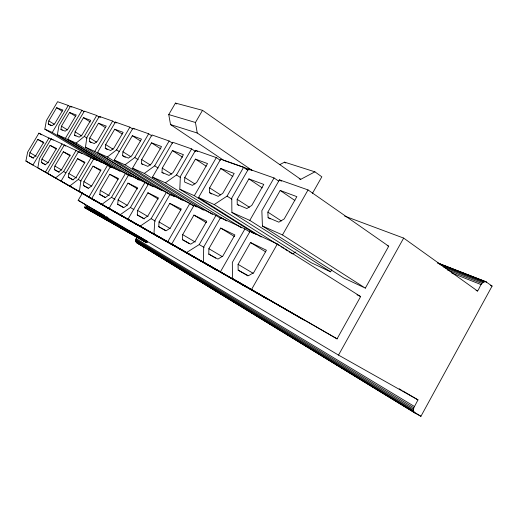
<?xml version="1.0" encoding="UTF-8"?>
<svg xmlns="http://www.w3.org/2000/svg" width="518" height="518" viewBox="0 0 518 518"><rect width="100%" height="100%" fill="white"/><g stroke="black" fill="none" stroke-linecap="round" stroke-linejoin="round"><path stroke-width="0.78" d="M208.806 254.085L208.871 248.692L220.694 228.069L234.894 234.958L222.772 256.151L217.936 259.084L208.806 254.085L215.734 258.152M209.57 192.677L209.628 187.866L220.791 168.492L234.188 173.452L222.759 193.331L218.201 196.348L209.57 192.677L211.616 193.978M203.444 262.056L303.658 319.8L203.444 262.056L203.703 246.989L220.571 217.599L244.93 228.917L249.702 231.909M437.684 262.943L485.813 281.682L492.1 286.065L420.933 416.297L415.009 413.047L413.74 411.512L413.481 410.379L413.817 407.757L417.987 399.877L402.693 390.844M84.9 207.815L86.461 206.669L147.727 241.485L146.367 242.592L84.9 207.815L84.79 206.708L85.755 204.856L78.166 200.343L82.64 192.722M182.491 239.679L182.673 234.635L193.933 215.099L206.688 221.283L195.163 241.336L190.695 244.172L182.491 239.679L189.42 243.738M184.777 177.519L184.609 182.045L192.411 185.366L196.646 182.459L207.55 163.591L195.441 159.11L184.777 177.519L194.982 184.026M241.517 227.842L179.811 189.238L180.329 176.573L195.558 150.304L216.317 157.614L220.331 160.315M158.767 226.696L159.045 221.95L169.794 203.393L181.319 208.981L170.325 228.004L166.174 230.75L158.767 226.696L165.702 230.756M161.985 172.41L162.244 168.136L172.442 150.596L183.437 154.662L173.018 172.624L169.069 175.427L161.985 172.41L163.345 173.265M246.374 287.134L153.956 233.896L154.798 220.636L170.137 194.159L189.912 203.347L194.036 205.899M137.27 214.931L137.626 210.457L147.908 192.787L158.372 197.857L147.87 215.954L143.998 218.609L137.27 214.931L144.211 218.991M141.382 163.636L141.712 159.589L151.489 142.838L161.519 146.549L151.534 163.675L147.844 166.388L141.382 163.636L142.748 164.491M117.696 204.221L118.123 199.987L127.972 183.119L137.51 187.743L127.454 204.999L123.834 207.576L117.696 204.221L123.271 207.472M122.546 155.614L122.928 151.768L132.317 135.742L141.505 139.141L131.928 155.51L128.458 158.132L122.546 155.614L125.278 157.323M99.806 194.425L100.278 190.417L109.738 174.281L118.473 178.516L108.825 195.001L105.426 197.5L99.806 194.425L105.4 197.688M105.245 148.252L105.678 144.587L114.711 129.222L123.154 132.349L113.947 148.031L110.684 150.563L105.245 148.252L107.291 149.521M83.392 185.438L83.903 181.624L92.994 166.161L101.023 170.053L91.757 185.839L88.552 188.261L83.392 185.438L88.254 188.274M89.31 141.466L89.782 137.969L98.478 123.219L106.268 126.101L97.41 141.142L94.328 143.596L89.31 141.466L91.369 142.735M139.128 180.122L85.483 147.254L86.83 137.471L99.275 116.382L112.633 121.089L115.326 122.824M68.266 177.162L68.816 173.53L77.57 158.683L84.971 162.276L76.055 177.415L73.025 179.765L68.266 177.162L73.109 179.986M74.586 135.192L75.091 131.85L83.476 117.664L90.682 120.331L82.148 134.79L79.222 137.166L74.586 135.192L75.952 136.04M54.299 169.516L54.869 166.045L63.313 151.774L70.157 155.089L61.571 169.639L58.696 171.924L54.299 169.516L59.175 172.358M60.936 129.377L61.467 126.178L69.561 112.51L76.25 114.99L68.013 128.904L65.236 131.209L60.936 129.377L62.302 130.219M110.47 167.087L57.394 134.745L58.903 125.79L70.493 106.242L81.961 110.282L83.987 111.577M41.349 162.425L41.945 159.11L50.091 145.364L56.449 148.446L48.161 162.445L45.429 164.666L41.349 162.425L45.519 164.853M48.245 123.977L48.796 120.901L56.624 107.725L62.853 110.03L54.889 123.439L52.247 125.68L48.245 123.977L50.978 125.647M415.009 413.047L137.024 242.955C134.654 241.505 135.923 238.338 137.302 236.655M94.328 159.24L44.833 129.157L46.4 120.558L57.608 101.703L68.279 105.465L70.318 106.76M29.312 155.84L29.927 152.661L37.801 139.407L43.713 142.269L35.71 155.763L33.113 157.919L29.312 155.84L33.476 158.262M110.198 209.486L25.9 161.027L27.635 152.124L38.908 133.165L51.127 139.128M476.081 290.436L477.577 291.045C479.895 288.086 480.872 281.397 485.813 281.682M417.987 399.877L338.519 355.102L403.651 238.092L477.577 291.045M337.063 338.85L360.645 296.561L277.35 243.984L250.077 231.313L232.329 262.412L232.472 278.574L337.063 338.85L232.472 278.574M365.339 288.137L388.707 246.225L308.035 189.925L279.435 179.85L261.855 210.671L262.425 226.01L344.049 278.14L365.339 288.137L282.485 234.939L262.425 226.01M278.678 181.138L274.041 177.952L248.485 168.946L231.766 198.083L231.889 212.419L311.441 262.827L330.594 271.82L331.766 269.736M251.56 289.439L277.35 243.984M282.485 234.939L308.035 189.925M312.458 193.35L321.833 176.813L314.899 171.834L284.557 162.153L279.765 164.627M238.079 264.361L250.518 242.534L266.42 250.239L253.645 272.721L248.387 275.751L238.157 270.15L238.079 264.361L253.257 273.362M267.858 212.108L280.186 190.475L296.866 196.652L284.214 218.92L278.846 222.177L268.091 217.599L267.858 212.108L281.371 220.946M220.467 271.743L244.93 228.917M231.889 212.419L249.799 220.39L274.041 177.952M215.954 215.449L194.069 205.277L171.73 244.01L186.642 252.499L199.229 244.574L215.954 215.449L220.726 218.421M243.648 167.243L220.674 159.149L198.517 197.565L214.212 204.552L227.059 196.121L243.648 167.243L247.662 169.969M237.166 199.333L248.886 178.891L263.791 184.408L251.78 205.413L246.84 208.547L237.238 204.461L237.166 199.333L249.359 207.226M153.956 233.896L167.748 241.744L189.912 203.347M179.811 189.238L194.328 195.7L216.317 157.614M252.007 170.318L197.235 133.022L195.461 122.481L202.525 110.328L300.731 179.345L314.899 171.834M166.375 192.411L148.426 184.065L128.017 219.133L140.255 226.101L151.146 218.667L166.375 192.411L170.5 194.949M191.602 148.912L172.747 142.269L152.493 177.078L165.378 182.815L176.489 174.967L191.602 148.912L195.629 151.586M145.001 182.472L128.626 174.864L109.065 208.353L120.228 214.705L130.419 207.504L145.001 182.472L148.439 184.583M169.153 141L151.955 134.939L132.53 168.188L144.289 173.426L154.681 165.844L169.153 141L172.513 143.214M125.498 173.407L110.509 166.446L91.725 198.485L101.949 204.299L111.519 197.319L125.498 173.407L129.629 175.939M148.666 133.78L132.912 128.231L114.251 160.056L125.026 164.853L134.784 157.524L148.666 133.78L152.033 135.988M251.256 170.059L223.627 160.315L170.532 124.579L168.751 114.569L175.46 103.082L202.525 110.328M107.64 165.106L93.862 158.709L80.866 180.801L79.396 191.472L88.979 196.924L107.64 165.106L111.092 167.217M129.895 127.169L115.41 122.067L97.462 152.583L107.368 156.993L116.556 149.903L129.895 127.169L132.602 128.93M86.461 206.669L87.063 205.633L104.461 215.54M93.965 159.143L78.516 151.573L61.118 181.067L159.24 237.445M69.781 186.001L78.302 179.422L91.22 157.478M85.483 147.254L94.794 151.398L112.633 121.089M62.056 143.926L51.152 138.856L39.497 158.514L37.808 167.806L45.377 172.112L62.056 143.926L65.488 145.998M57.394 134.745L65.385 138.306L81.961 110.282M76.075 150.44L64.316 144.975L47.539 173.342L55.562 177.907L63.63 171.516L76.075 150.44L79.519 152.525M119.93 171.231L67.664 139.316L84.343 111.124L96.704 115.475L99.411 117.217M67.664 139.316L76.127 143.085L84.337 136.428L96.704 115.475M49.048 137.879L32.938 165.035L25.9 161.027M44.833 129.157L52.26 132.466L68.279 105.465M292.45 253.904L295.823 251.968M146.367 242.592L84.764 207.666M168.751 114.569L195.461 122.481M170.532 124.579L197.235 133.022M299.197 178.827L300.731 179.345M244.982 168.531L248.724 169.859M344.645 216.09L403.651 238.092M437.775 263.04L486.667 282.09M438.241 263.461L484.835 281.624M440.999 265.197L483.806 281.915M443.777 267.249L482.795 282.543M490.598 285.483L492.1 286.065M387.199 245.629L388.707 246.225M447.228 269.826L481.87 283.456M451.754 272.999L481.105 284.602M357.012 294.794L360.645 296.561M137.024 242.955L141.66 245.564M86.202 207.051L147.481 241.854M85.923 207.388L147.203 242.165M85.625 207.647L146.911 242.405M84.699 207.414L146.626 242.547M88.099 196.879L96.102 201.444M112.646 210.878L121.704 216.045M137.723 225.181L45.377 172.112M173.718 245.7L88.979 196.924M194.03 257.291L101.949 204.299M78.166 200.343L86.577 205.134M106.546 216.731L107.938 217.521M186.642 252.499L266.997 298.892L167.748 241.744M140.255 226.101L216.168 269.91L120.228 214.705M29.927 152.661L36.15 156.294M111.519 197.319L115.009 199.365M83.903 181.624L91.518 186.091M68.816 173.53L76.483 178.017M78.302 179.422L81.08 181.047M54.869 166.045L61.817 170.111M63.63 171.516L65.721 172.74M41.945 159.11L48.18 162.749M137.626 210.457L147.999 216.556M151.146 218.667L155.329 221.128M238.157 270.15L247.863 275.854M118.123 199.987L127.137 205.283M130.419 207.504L133.909 209.55M100.278 190.417L109.33 195.726M182.673 234.635L195.215 242.029M199.229 244.574L204.079 247.436M159.045 221.95L170.202 228.522M399.216 388.785L401.301 390.022M208.871 248.692L222.099 256.514M87.063 205.633L338.519 355.102M37.801 139.407L43.985 143.097M63.313 151.774L70.202 155.905M50.091 145.364L56.281 149.067M38.908 133.165L41.68 134.835M92.994 166.161L100.544 170.707M77.57 158.683L84.479 162.84M51.152 138.856L53.212 140.1M109.738 174.281L118.02 179.28M136.156 238.63L414.387 406.449M147.908 192.787L158.178 199.022M78.516 151.573L81.941 153.652M127.972 183.119L137.587 188.94M64.316 144.975L65.702 145.811M135.813 239.433L413.817 407.757M169.794 203.393L180.834 210.12M52.26 132.466L101.256 162.283M93.862 158.709L96.62 160.386M135.658 240.268L413.506 409.097M76.127 143.085L128.768 175.278M193.933 215.099L206.332 222.682M65.385 138.306L116.744 169.645M110.509 166.446L113.254 168.117M135.716 241.097L413.481 410.379M135.975 241.854L413.74 411.512M142.353 245.985L219.58 293.201M220.959 294.043L238.196 304.584M239.575 305.426L282.329 331.565M283.709 332.407L289.918 336.201M291.297 337.043L300.945 342.942M302.324 343.79L308.534 347.584M309.913 348.426L319.567 354.325M320.946 355.173L323.705 356.857M325.084 357.698L327.149 358.961M328.529 359.809L338.183 365.708M339.562 366.55L341.634 367.819M343.699 369.081L345.771 370.344M347.151 371.192L352.667 374.559M354.047 375.408L367.832 383.838M369.211 384.68L371.283 385.942M372.662 386.784L382.316 392.689M383.696 393.531L386.454 395.221M387.833 396.063L389.899 397.325M391.278 398.167L394.036 399.857M395.415 400.699L400.932 404.072M402.311 404.914L405.07 406.598M406.449 407.446L408.521 408.708M409.9 409.55L411.965 410.819M414.037 412.082L420.933 416.297M136.422 242.489L414.258 412.425M128.626 174.864L131.371 176.541M48.796 120.901L54.306 124.294M107.368 156.993L161.428 190.268M220.694 228.069L234.46 236.532M97.462 152.583L153.134 186.784M148.426 184.065L151.159 185.748M94.794 151.398L148.854 184.589M125.026 164.853L182.336 200.265M250.518 242.534L265.65 251.877M61.467 126.178L67.593 129.96M170.137 194.159L174.242 196.691M114.251 160.056L171.082 195.092M144.289 173.426L203.406 210.114M84.337 136.428L87.082 138.125M194.069 205.277L196.808 206.973M75.091 131.85L81.909 136.072M132.53 168.188L193.305 205.814M89.782 137.969L96.62 142.217M152.493 177.078L212.497 214.381M116.556 149.903L119.295 151.619M105.678 144.587L113.228 149.301M165.378 182.815L226.483 220.914M220.571 217.599L222.623 218.874M250.077 231.313L253.503 233.463M122.928 151.768L131.112 156.896M56.624 107.725L62.095 111.163M134.784 157.524L138.196 159.673M198.517 197.565L261.201 236.959M194.328 195.7L255.924 234.369M154.681 165.844L158.087 168M69.561 112.51L75.719 116.401M214.212 204.552L279.519 245.752M280.879 246.607L283.605 248.323M284.965 249.184L287.684 250.9M289.044 251.761L291.764 253.477M141.712 159.589L150.531 165.145M83.476 117.664L90.249 121.957M162.244 168.136L171.801 174.19M70.493 106.242L71.84 107.103M249.799 220.39L330.594 271.82M176.489 174.967L180.575 177.564M98.478 123.219L105.264 127.538M114.711 129.222L122.196 134.02M237.238 204.461L238.597 205.335M99.275 116.382L100.634 117.256M209.628 187.866L220.487 194.839M115.41 122.067L116.764 122.941M227.059 196.121L231.824 199.19M132.317 135.742L140.43 140.967M151.489 142.838L160.897 148.938M132.912 128.231L134.259 129.105M268.091 217.599L270.111 218.907M172.442 150.596L182.582 157.219M195.441 159.11L206.216 166.2M220.791 168.492L232.873 176.521M195.558 150.304L197.559 151.638M248.886 178.891L262.27 187.885M248.485 168.946L249.818 169.852M280.186 190.475L294.865 200.46M279.435 179.85L281.429 181.229M175.46 103.082L176.787 104.001M284.557 162.153L285.787 163.028"/></g></svg>
